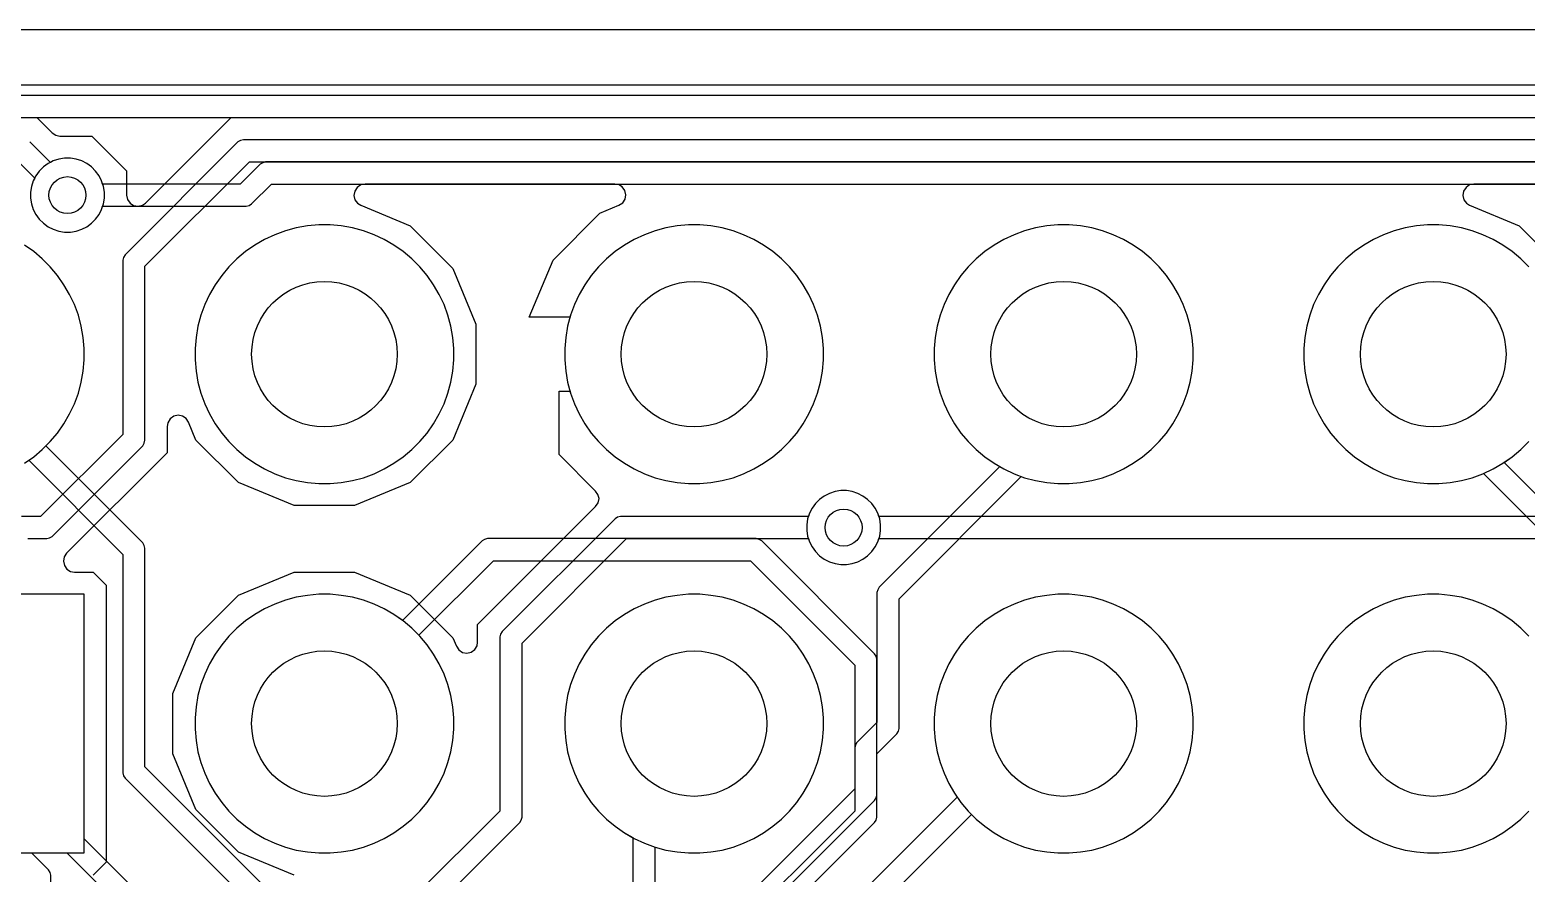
# Model space of a CAD drawing. Header units: millimetres. Extents: x 0 to 65, y 0 to 56.
# Drawn here: x 8.89 to 19.17, y 50.2 to 56 of the extents above; entities that cross this region are included whole.
import ezdxf

# ---------------------------------------------------------------- set-up
doc = ezdxf.new("R2010")
doc.units = ezdxf.units.MM

msp = doc.modelspace()

# ---------------------------------------------------------------- linework, layer by layer
at = {"layer": '16_copper'}
for points in [[(39.329, 55.55), (8.372, 55.55)], [(8.414, 55.397), (39.288, 55.397)], [(31.862, 55.093), (10.506, 55.093), (10.486, 55.087), (10.469, 55.077), (10.332, 54.94), (9.386, 54.94), (9.379, 54.962), (9.361, 54.997), (9.338, 55.029), (9.309, 55.058), (9.277, 55.081), (9.242, 55.099), (9.203, 55.112), (9.164, 55.118), (9.124, 55.118), (9.085, 55.112), (9.046, 55.099), (9.011, 55.081), (8.979, 55.058), (8.95, 55.029), (8.927, 54.997), (8.909, 54.962), (8.896, 54.923), (8.89, 54.884), (8.89, 54.844), (8.896, 54.805), (8.909, 54.766), (8.927, 54.731), (8.95, 54.699), (8.979, 54.67), (9.011, 54.647), (9.046, 54.629), (9.085, 54.616), (9.124, 54.61), (9.164, 54.61), (9.203, 54.616), (9.242, 54.629), (9.277, 54.647), (9.309, 54.67), (9.338, 54.699), (9.361, 54.731), (9.379, 54.766), (9.386, 54.788), (10.373, 54.788), (10.393, 54.793), (10.41, 54.803), (10.547, 54.94), (31.82, 54.94)], [(19.186, 54.371), (19.131, 54.426), (19.072, 54.476), (19.008, 54.52), (18.941, 54.559), (18.871, 54.592), (18.798, 54.619), (18.723, 54.639), (18.646, 54.652), (18.569, 54.659), (18.491, 54.659), (18.414, 54.652), (18.337, 54.639), (18.262, 54.619), (18.189, 54.592), (18.119, 54.559), (18.052, 54.52), (17.988, 54.476), (17.929, 54.426), (17.874, 54.371), (17.824, 54.312), (17.78, 54.248), (17.741, 54.181), (17.708, 54.111), (17.681, 54.038), (17.661, 53.963), (17.648, 53.886), (17.641, 53.809), (17.641, 53.731), (17.648, 53.654), (17.661, 53.577), (17.681, 53.502), (17.708, 53.429), (17.741, 53.359), (17.78, 53.292), (17.824, 53.228), (17.874, 53.169), (17.929, 53.114), (17.988, 53.064), (18.052, 53.02), (18.119, 52.981), (18.189, 52.948), (18.262, 52.921), (18.337, 52.901), (18.414, 52.888), (18.491, 52.881), (18.569, 52.881), (18.646, 52.888), (18.723, 52.901), (18.798, 52.921), (18.871, 52.948), (18.941, 52.981), (19.008, 53.02), (19.072, 53.064), (19.131, 53.114), (19.186, 53.169)], [(11.534, 49.076), (9.677, 50.933), (9.677, 52.436), (9.672, 52.455), (9.662, 52.472), (8.996, 53.139), (9.026, 53.169), (9.076, 53.228), (9.12, 53.292), (9.159, 53.359), (9.192, 53.429), (9.219, 53.502), (9.239, 53.577), (9.252, 53.654), (9.259, 53.731), (9.259, 53.809), (9.252, 53.886), (9.239, 53.963), (9.219, 54.038), (9.192, 54.111), (9.159, 54.181), (9.12, 54.248), (9.076, 54.312), (9.026, 54.371), (8.971, 54.426), (8.912, 54.476), (8.848, 54.52)], [(8.878, 53.041), (9.525, 52.394), (9.525, 50.892), (9.53, 50.872), (9.54, 50.855), (11.481, 48.914)], [(30.085, 52.654), (14.72, 52.654), (14.713, 52.676), (14.695, 52.711), (14.672, 52.743), (14.643, 52.772), (14.611, 52.795), (14.576, 52.813), (14.537, 52.826), (14.498, 52.832), (14.458, 52.832), (14.419, 52.826), (14.38, 52.813), (14.345, 52.795), (14.313, 52.772), (14.284, 52.743), (14.261, 52.711), (14.243, 52.676), (14.23, 52.637), (14.224, 52.598), (14.224, 52.558), (14.23, 52.519), (14.243, 52.48), (14.261, 52.445), (14.284, 52.413), (14.313, 52.384), (14.345, 52.361), (14.38, 52.343), (14.419, 52.33), (14.458, 52.324), (14.498, 52.324), (14.537, 52.33), (14.576, 52.343), (14.611, 52.361), (14.643, 52.384), (14.672, 52.413), (14.695, 52.445), (14.713, 52.48), (14.72, 52.502), (30.185, 52.502)], [(13.487, 49.498), (14.691, 50.702), (14.701, 50.72), (14.707, 50.739), (14.707, 51.674), (14.701, 51.693), (14.691, 51.71), (13.915, 52.487), (13.898, 52.497), (13.878, 52.502), (12.03, 52.502), (12.01, 52.497), (11.993, 52.487), (11.446, 51.94), (11.388, 51.98), (11.321, 52.019), (11.251, 52.052), (11.178, 52.079), (11.103, 52.099), (11.026, 52.112), (10.949, 52.119), (10.871, 52.119), (10.794, 52.112), (10.717, 52.099), (10.642, 52.079), (10.569, 52.052), (10.499, 52.019), (10.432, 51.98), (10.368, 51.936), (10.309, 51.886), (10.254, 51.831), (10.204, 51.772), (10.16, 51.708), (10.121, 51.641), (10.088, 51.571), (10.061, 51.498), (10.041, 51.423), (10.028, 51.346), (10.021, 51.269), (10.021, 51.191), (10.028, 51.114), (10.041, 51.037), (10.061, 50.962), (10.088, 50.889), (10.121, 50.819), (10.16, 50.752), (10.204, 50.688), (10.254, 50.629), (10.309, 50.574), (10.368, 50.524), (10.432, 50.48), (10.499, 50.441), (10.569, 50.408), (10.642, 50.381), (10.717, 50.361), (10.794, 50.348), (10.871, 50.341), (10.949, 50.341), (11.026, 50.348), (11.103, 50.361), (11.178, 50.381), (11.251, 50.408), (11.321, 50.441), (11.388, 50.48), (11.452, 50.524), (11.511, 50.574), (11.566, 50.629), (11.616, 50.688), (11.66, 50.752), (11.699, 50.819), (11.732, 50.889), (11.759, 50.962), (11.779, 51.037), (11.792, 51.114), (11.799, 51.191), (11.799, 51.269), (11.792, 51.346), (11.779, 51.423), (11.759, 51.498), (11.732, 51.571), (11.699, 51.641), (11.66, 51.708), (11.616, 51.772), (11.566, 51.831), (11.559, 51.838), (12.071, 52.349), (13.837, 52.349), (14.554, 51.632), (14.554, 50.781), (13.35, 49.577)], [(33.438, 41.377), (12.528, 41.377), (11.328, 42.577), (11.328, 43.903), (11.364, 43.939), (11.374, 43.956), (11.379, 43.976), (11.379, 44.416), (11.374, 44.436), (11.364, 44.453), (11.354, 44.463), (11.354, 45.93), (11.349, 45.949), (11.339, 45.967), (11.049, 46.256), (11.049, 48.626), (11.044, 48.645), (11.034, 48.662), (9.259, 50.437), (9.259, 52.119), (7.481, 52.119)], [(13.183, 43.729), (13.183, 50.381), (13.257, 50.361), (13.334, 50.348), (13.411, 50.341), (13.489, 50.341), (13.566, 50.348), (13.643, 50.361), (13.718, 50.381), (13.791, 50.408), (13.861, 50.441), (13.928, 50.48), (13.992, 50.524), (14.051, 50.574), (14.106, 50.629), (14.156, 50.688), (14.2, 50.752), (14.239, 50.819), (14.272, 50.889), (14.299, 50.962), (14.319, 51.037), (14.332, 51.114), (14.339, 51.191), (14.339, 51.269), (14.332, 51.346), (14.319, 51.423), (14.299, 51.498), (14.272, 51.571), (14.239, 51.641), (14.2, 51.708), (14.156, 51.772), (14.106, 51.831), (14.051, 51.886), (13.992, 51.936), (13.928, 51.98), (13.861, 52.019), (13.791, 52.052), (13.718, 52.079), (13.643, 52.099), (13.566, 52.112), (13.489, 52.119), (13.411, 52.119), (13.334, 52.112), (13.257, 52.099), (13.182, 52.079), (13.109, 52.052), (13.039, 52.019), (12.972, 51.98), (12.908, 51.936), (12.849, 51.886), (12.794, 51.831), (12.744, 51.772), (12.7, 51.708), (12.661, 51.641), (12.628, 51.571), (12.601, 51.498), (12.581, 51.423), (12.568, 51.346), (12.561, 51.269), (12.561, 51.191), (12.568, 51.114), (12.581, 51.037), (12.601, 50.962), (12.628, 50.889), (12.661, 50.819), (12.7, 50.752), (12.744, 50.688), (12.794, 50.629), (12.849, 50.574), (12.908, 50.524), (12.972, 50.48), (13.03, 50.446), (13.03, 43.77)], [(14.097, 49.346), (15.357, 50.606), (15.389, 50.574), (15.448, 50.524), (15.512, 50.48), (15.579, 50.441), (15.649, 50.408), (15.722, 50.381), (15.797, 50.361), (15.874, 50.348), (15.951, 50.341), (16.029, 50.341), (16.106, 50.348), (16.183, 50.361), (16.258, 50.381), (16.331, 50.408), (16.401, 50.441), (16.468, 50.48), (16.532, 50.524), (16.591, 50.574), (16.646, 50.629), (16.696, 50.688), (16.74, 50.752), (16.779, 50.819), (16.812, 50.889), (16.839, 50.962), (16.859, 51.037), (16.872, 51.114), (16.879, 51.191), (16.879, 51.269), (16.872, 51.346), (16.859, 51.423), (16.839, 51.498), (16.812, 51.571), (16.779, 51.641), (16.74, 51.708), (16.696, 51.772), (16.646, 51.831), (16.591, 51.886), (16.532, 51.936), (16.468, 51.98), (16.401, 52.019), (16.331, 52.052), (16.258, 52.079), (16.183, 52.099), (16.106, 52.112), (16.029, 52.119), (15.951, 52.119), (15.874, 52.112), (15.797, 52.099), (15.722, 52.079), (15.649, 52.052), (15.579, 52.019), (15.512, 51.98), (15.448, 51.936), (15.389, 51.886), (15.334, 51.831), (15.284, 51.772), (15.24, 51.708), (15.201, 51.641), (15.168, 51.571), (15.141, 51.498), (15.121, 51.423), (15.108, 51.346), (15.101, 51.269), (15.101, 51.191), (15.108, 51.114), (15.121, 51.037), (15.141, 50.962), (15.168, 50.889), (15.201, 50.819), (15.24, 50.752), (15.259, 50.724), (13.96, 49.424)], [(19.186, 51.831), (19.131, 51.886), (19.072, 51.936), (19.008, 51.98), (18.941, 52.019), (18.871, 52.052), (18.798, 52.079), (18.723, 52.099), (18.646, 52.112), (18.569, 52.119), (18.491, 52.119), (18.414, 52.112), (18.337, 52.099), (18.262, 52.079), (18.189, 52.052), (18.119, 52.019), (18.052, 51.98), (17.988, 51.936), (17.929, 51.886), (17.874, 51.831), (17.824, 51.772), (17.78, 51.708), (17.741, 51.641), (17.708, 51.571), (17.681, 51.498), (17.661, 51.423), (17.648, 51.346), (17.641, 51.269), (17.641, 51.191), (17.648, 51.114), (17.661, 51.037), (17.681, 50.962), (17.708, 50.889), (17.741, 50.819), (17.78, 50.752), (17.824, 50.688), (17.874, 50.629), (17.929, 50.574), (17.988, 50.524), (18.052, 50.48), (18.119, 50.441), (18.189, 50.408), (18.262, 50.381), (18.337, 50.361), (18.414, 50.348), (18.491, 50.341), (18.569, 50.341), (18.646, 50.348), (18.723, 50.361), (18.798, 50.381), (18.871, 50.408), (18.941, 50.441), (19.008, 50.48), (19.072, 50.524), (19.131, 50.574), (19.186, 50.629)], [(7.481, 50.341), (9.14, 50.341), (10.897, 48.584)]]:
    msp.add_lwpolyline(points, dxfattribs=at)
for points in [[(11.026, 52.888), (11.103, 52.901), (11.178, 52.921), (11.251, 52.948), (11.321, 52.981), (11.388, 53.02), (11.452, 53.064), (11.511, 53.114), (11.566, 53.169), (11.616, 53.228), (11.66, 53.292), (11.699, 53.359), (11.732, 53.429), (11.759, 53.502), (11.779, 53.577), (11.792, 53.654), (11.799, 53.731), (11.799, 53.809), (11.792, 53.886), (11.779, 53.963), (11.759, 54.038), (11.732, 54.111), (11.699, 54.181), (11.66, 54.248), (11.616, 54.312), (11.566, 54.371), (11.511, 54.426), (11.452, 54.476), (11.388, 54.52), (11.321, 54.559), (11.251, 54.592), (11.178, 54.619), (11.103, 54.639), (11.026, 54.652), (10.949, 54.659), (10.871, 54.659), (10.794, 54.652), (10.717, 54.639), (10.642, 54.619), (10.569, 54.592), (10.499, 54.559), (10.432, 54.52), (10.368, 54.476), (10.309, 54.426), (10.254, 54.371), (10.204, 54.312), (10.16, 54.248), (10.121, 54.181), (10.088, 54.111), (10.061, 54.038), (10.041, 53.963), (10.028, 53.886), (10.021, 53.809), (10.021, 53.731), (10.028, 53.654), (10.041, 53.577), (10.061, 53.502), (10.088, 53.429), (10.121, 53.359), (10.16, 53.292), (10.204, 53.228), (10.254, 53.169), (10.309, 53.114), (10.368, 53.064), (10.432, 53.02), (10.499, 52.981), (10.569, 52.948), (10.642, 52.921), (10.717, 52.901), (10.794, 52.888), (10.871, 52.881), (10.949, 52.881)], [(13.566, 52.888), (13.643, 52.901), (13.718, 52.921), (13.791, 52.948), (13.861, 52.981), (13.928, 53.02), (13.992, 53.064), (14.051, 53.114), (14.106, 53.169), (14.156, 53.228), (14.2, 53.292), (14.239, 53.359), (14.272, 53.429), (14.299, 53.502), (14.319, 53.577), (14.332, 53.654), (14.339, 53.731), (14.339, 53.809), (14.332, 53.886), (14.319, 53.963), (14.299, 54.038), (14.272, 54.111), (14.239, 54.181), (14.2, 54.248), (14.156, 54.312), (14.106, 54.371), (14.051, 54.426), (13.992, 54.476), (13.928, 54.52), (13.861, 54.559), (13.791, 54.592), (13.718, 54.619), (13.643, 54.639), (13.566, 54.652), (13.489, 54.659), (13.411, 54.659), (13.334, 54.652), (13.257, 54.639), (13.182, 54.619), (13.109, 54.592), (13.039, 54.559), (12.972, 54.52), (12.908, 54.476), (12.849, 54.426), (12.794, 54.371), (12.744, 54.312), (12.7, 54.248), (12.661, 54.181), (12.628, 54.111), (12.601, 54.038), (12.581, 53.963), (12.568, 53.886), (12.561, 53.809), (12.561, 53.731), (12.568, 53.654), (12.581, 53.577), (12.601, 53.502), (12.628, 53.429), (12.661, 53.359), (12.7, 53.292), (12.744, 53.228), (12.794, 53.169), (12.849, 53.114), (12.908, 53.064), (12.972, 53.02), (13.039, 52.981), (13.109, 52.948), (13.182, 52.921), (13.257, 52.901), (13.334, 52.888), (13.411, 52.881), (13.489, 52.881)], [(16.106, 52.888), (16.183, 52.901), (16.258, 52.921), (16.331, 52.948), (16.401, 52.981), (16.468, 53.02), (16.532, 53.064), (16.591, 53.114), (16.646, 53.169), (16.696, 53.228), (16.74, 53.292), (16.779, 53.359), (16.812, 53.429), (16.839, 53.502), (16.859, 53.577), (16.872, 53.654), (16.879, 53.731), (16.879, 53.809), (16.872, 53.886), (16.859, 53.963), (16.839, 54.038), (16.812, 54.111), (16.779, 54.181), (16.74, 54.248), (16.696, 54.312), (16.646, 54.371), (16.591, 54.426), (16.532, 54.476), (16.468, 54.52), (16.401, 54.559), (16.331, 54.592), (16.258, 54.619), (16.183, 54.639), (16.106, 54.652), (16.029, 54.659), (15.951, 54.659), (15.874, 54.652), (15.797, 54.639), (15.722, 54.619), (15.649, 54.592), (15.579, 54.559), (15.512, 54.52), (15.448, 54.476), (15.389, 54.426), (15.334, 54.371), (15.284, 54.312), (15.24, 54.248), (15.201, 54.181), (15.168, 54.111), (15.141, 54.038), (15.121, 53.963), (15.108, 53.886), (15.101, 53.809), (15.101, 53.731), (15.108, 53.654), (15.121, 53.577), (15.141, 53.502), (15.168, 53.429), (15.201, 53.359), (15.24, 53.292), (15.284, 53.228), (15.334, 53.169), (15.389, 53.114), (15.448, 53.064), (15.512, 53.02), (15.579, 52.981), (15.649, 52.948), (15.722, 52.921), (15.797, 52.901), (15.874, 52.888), (15.951, 52.881), (16.029, 52.881)]]:
    msp.add_lwpolyline(points, close=True, dxfattribs=at)
at = {"layer": '1_copper'}
for points in [[(40.078, 55.619), (7.624, 55.619)], [(7.693, 55.397), (8.934, 55.397), (9.039, 55.293), (9.064, 55.276), (9.092, 55.27), (9.312, 55.27), (9.55, 55.032), (9.55, 54.863), (9.556, 54.834), (9.574, 54.809), (9.599, 54.792), (9.629, 54.787), (9.659, 54.794), (9.68, 54.809), (10.269, 55.397), (26.765, 55.397)], [(8.808, 55.093), (8.919, 54.981), (8.909, 54.962), (8.896, 54.923), (8.89, 54.884), (8.89, 54.844), (8.896, 54.805), (8.909, 54.766), (8.927, 54.731), (8.95, 54.699), (8.979, 54.67), (9.011, 54.647), (9.046, 54.629), (9.085, 54.616), (9.124, 54.61), (9.164, 54.61), (9.203, 54.616), (9.242, 54.629), (9.277, 54.647), (9.309, 54.67), (9.338, 54.699), (9.361, 54.731), (9.379, 54.766), (9.392, 54.805), (9.398, 54.844), (9.398, 54.884), (9.392, 54.923), (9.379, 54.962), (9.361, 54.997), (9.338, 55.029), (9.309, 55.058), (9.277, 55.081), (9.242, 55.099), (9.203, 55.112), (9.164, 55.118), (9.124, 55.118), (9.085, 55.112), (9.046, 55.099), (9.027, 55.089), (8.886, 55.23)], [(26.68, 55.245), (10.353, 55.245), (10.334, 55.24), (10.316, 55.23), (9.54, 54.454), (9.53, 54.436), (9.525, 54.417), (9.525, 53.219), (8.96, 52.654), (8.829, 52.654)], [(8.871, 52.502), (9.002, 52.502), (9.021, 52.507), (9.038, 52.517), (9.662, 53.141), (9.672, 53.158), (9.677, 53.178), (9.677, 54.375), (10.395, 55.093), (26.638, 55.093)], [(10.703, 50.189), (10.32, 50.347), (10.027, 50.64), (9.869, 51.023), (9.869, 51.437), (10.027, 51.82), (10.32, 52.113), (10.703, 52.271), (11.117, 52.271), (11.5, 52.113), (11.793, 51.82), (11.817, 51.762), (11.834, 51.737), (11.859, 51.72), (11.889, 51.715), (11.919, 51.722), (11.943, 51.74), (11.959, 51.765), (11.963, 51.791), (11.963, 51.911), (12.774, 52.722), (12.791, 52.747), (12.797, 52.777), (12.79, 52.806), (12.774, 52.829), (12.523, 53.081), (12.523, 53.516), (12.598, 53.516), (12.601, 53.502), (12.628, 53.429), (12.661, 53.359), (12.7, 53.292), (12.744, 53.228), (12.794, 53.169), (12.849, 53.114), (12.908, 53.064), (12.972, 53.02), (13.039, 52.981), (13.109, 52.948), (13.182, 52.921), (13.257, 52.901), (13.334, 52.888), (13.411, 52.881), (13.489, 52.881), (13.566, 52.888), (13.643, 52.901), (13.718, 52.921), (13.791, 52.948), (13.861, 52.981), (13.928, 53.02), (13.992, 53.064), (14.051, 53.114), (14.106, 53.169), (14.156, 53.228), (14.2, 53.292), (14.239, 53.359), (14.272, 53.429), (14.299, 53.502), (14.319, 53.577), (14.332, 53.654), (14.339, 53.731), (14.339, 53.809), (14.332, 53.886), (14.319, 53.963), (14.299, 54.038), (14.272, 54.111), (14.239, 54.181), (14.2, 54.248), (14.156, 54.312), (14.106, 54.371), (14.051, 54.426), (13.992, 54.476), (13.928, 54.52), (13.861, 54.559), (13.791, 54.592), (13.718, 54.619), (13.643, 54.639), (13.566, 54.652), (13.489, 54.659), (13.411, 54.659), (13.334, 54.652), (13.257, 54.639), (13.182, 54.619), (13.109, 54.592), (13.039, 54.559), (12.972, 54.52), (12.908, 54.476), (12.849, 54.426), (12.794, 54.371), (12.744, 54.312), (12.7, 54.248), (12.661, 54.181), (12.628, 54.111), (12.601, 54.038), (12.598, 54.024), (12.318, 54.024), (12.481, 54.417), (12.803, 54.739), (12.934, 54.794), (12.96, 54.811), (12.976, 54.836), (12.981, 54.866), (12.975, 54.895), (12.957, 54.92), (12.931, 54.936), (12.905, 54.94), (11.189, 54.94), (11.16, 54.934), (11.135, 54.917), (11.118, 54.891), (11.113, 54.862), (11.12, 54.832), (11.138, 54.808), (11.16, 54.794), (11.5, 54.653), (11.793, 54.36), (11.951, 53.977), (11.951, 53.563), (11.793, 53.18), (11.5, 52.887), (11.117, 52.729), (10.703, 52.729), (10.32, 52.887), (10.027, 53.18), (9.976, 53.303), (9.959, 53.328), (9.934, 53.344), (9.904, 53.35), (9.875, 53.343), (9.85, 53.325), (9.834, 53.299), (9.83, 53.273), (9.83, 53.093), (9.138, 52.401), (9.122, 52.376), (9.116, 52.346), (9.123, 52.317), (9.14, 52.292), (9.166, 52.276), (9.192, 52.271), (9.322, 52.271), (9.411, 52.182), (9.411, 50.278), (9.322, 50.189)], [(20.791, 54.94), (18.809, 54.94), (18.78, 54.934), (18.755, 54.917), (18.738, 54.891), (18.733, 54.862), (18.74, 54.832), (18.758, 54.808), (18.78, 54.794), (19.12, 54.653), (19.413, 54.36)], [(13.737, 49.596), (14.691, 50.55), (14.701, 50.567), (14.707, 50.587), (14.707, 51.022), (14.844, 51.16), (14.854, 51.177), (14.859, 51.196), (14.859, 52.089), (15.699, 52.93), (15.722, 52.921), (15.797, 52.901), (15.874, 52.888), (15.951, 52.881), (16.029, 52.881), (16.106, 52.888), (16.183, 52.901), (16.258, 52.921), (16.331, 52.948), (16.401, 52.981), (16.468, 53.02), (16.532, 53.064), (16.591, 53.114), (16.646, 53.169), (16.696, 53.228), (16.74, 53.292), (16.779, 53.359), (16.812, 53.429), (16.839, 53.502), (16.859, 53.577), (16.872, 53.654), (16.879, 53.731), (16.879, 53.809), (16.872, 53.886), (16.859, 53.963), (16.839, 54.038), (16.812, 54.111), (16.779, 54.181), (16.74, 54.248), (16.696, 54.312), (16.646, 54.371), (16.591, 54.426), (16.532, 54.476), (16.468, 54.52), (16.401, 54.559), (16.331, 54.592), (16.258, 54.619), (16.183, 54.639), (16.106, 54.652), (16.029, 54.659), (15.951, 54.659), (15.874, 54.652), (15.797, 54.639), (15.722, 54.619), (15.649, 54.592), (15.579, 54.559), (15.512, 54.52), (15.448, 54.476), (15.389, 54.426), (15.334, 54.371), (15.284, 54.312), (15.24, 54.248), (15.201, 54.181), (15.168, 54.111), (15.141, 54.038), (15.121, 53.963), (15.108, 53.886), (15.101, 53.809), (15.101, 53.731), (15.108, 53.654), (15.121, 53.577), (15.141, 53.502), (15.168, 53.429), (15.201, 53.359), (15.24, 53.292), (15.284, 53.228), (15.334, 53.169), (15.389, 53.114), (15.448, 53.064), (15.512, 53.02), (15.551, 52.997), (14.722, 52.168), (14.712, 52.15), (14.707, 52.131), (14.707, 51.238), (14.569, 51.101), (14.559, 51.083), (14.554, 51.064), (14.554, 50.628), (13.659, 49.733)], [(19.186, 54.371), (19.131, 54.426), (19.072, 54.476), (19.008, 54.52), (18.941, 54.559), (18.871, 54.592), (18.798, 54.619), (18.723, 54.639), (18.646, 54.652), (18.569, 54.659), (18.491, 54.659), (18.414, 54.652), (18.337, 54.639), (18.262, 54.619), (18.189, 54.592), (18.119, 54.559), (18.052, 54.52), (17.988, 54.476), (17.929, 54.426), (17.874, 54.371), (17.824, 54.312), (17.78, 54.248), (17.741, 54.181), (17.708, 54.111), (17.681, 54.038), (17.661, 53.963), (17.648, 53.886), (17.641, 53.809), (17.641, 53.731), (17.648, 53.654), (17.661, 53.577), (17.681, 53.502), (17.708, 53.429), (17.741, 53.359), (17.78, 53.292), (17.824, 53.228), (17.874, 53.169), (17.929, 53.114), (17.988, 53.064), (18.052, 53.02), (18.119, 52.981), (18.189, 52.948), (18.262, 52.921), (18.337, 52.901), (18.414, 52.888), (18.491, 52.881), (18.569, 52.881), (18.646, 52.888), (18.723, 52.901), (18.798, 52.921), (18.871, 52.948), (18.875, 52.95), (19.736, 52.089)], [(8.848, 53.02), (8.912, 53.064), (8.971, 53.114), (9.026, 53.169), (9.076, 53.228), (9.12, 53.292), (9.159, 53.359), (9.192, 53.429), (9.219, 53.502), (9.239, 53.577), (9.252, 53.654), (9.259, 53.731), (9.259, 53.809), (9.252, 53.886), (9.239, 53.963), (9.219, 54.038), (9.192, 54.111), (9.159, 54.181), (9.12, 54.248), (9.076, 54.312), (9.026, 54.371), (8.971, 54.426), (8.912, 54.476), (8.848, 54.52)], [(19.873, 52.168), (19.016, 53.025), (19.072, 53.064), (19.131, 53.114), (19.186, 53.169)], [(11.604, 49.901), (12.253, 50.55), (12.263, 50.567), (12.268, 50.587), (12.268, 51.784), (12.986, 52.502), (14.236, 52.502), (14.243, 52.48), (14.261, 52.445), (14.284, 52.413), (14.313, 52.384), (14.345, 52.361), (14.38, 52.343), (14.419, 52.33), (14.458, 52.324), (14.498, 52.324), (14.537, 52.33), (14.576, 52.343), (14.611, 52.361), (14.643, 52.384), (14.672, 52.413), (14.695, 52.445), (14.713, 52.48), (14.726, 52.519), (14.732, 52.558), (14.732, 52.598), (14.726, 52.637), (14.713, 52.676), (14.695, 52.711), (14.672, 52.743), (14.643, 52.772), (14.611, 52.795), (14.576, 52.813), (14.537, 52.826), (14.498, 52.832), (14.458, 52.832), (14.419, 52.826), (14.38, 52.813), (14.345, 52.795), (14.313, 52.772), (14.284, 52.743), (14.261, 52.711), (14.243, 52.676), (14.236, 52.654), (12.944, 52.654), (12.925, 52.649), (12.907, 52.639), (12.131, 51.863), (12.121, 51.845), (12.116, 51.826), (12.116, 50.628), (11.525, 50.038)], [(8.674, 47.335), (9.614, 47.335), (9.614, 48.065), (9.22, 48.065), (9.22, 48.588), (9.215, 48.607), (9.205, 48.624), (9.191, 48.638), (9.173, 48.649), (9.154, 48.654), (9.03, 48.654), (9.03, 50.188), (9.025, 50.207), (9.014, 50.224), (8.898, 50.341), (9.259, 50.341), (9.259, 52.119), (7.481, 52.119)], [(19.186, 51.831), (19.131, 51.886), (19.072, 51.936), (19.008, 51.98), (18.941, 52.019), (18.871, 52.052), (18.798, 52.079), (18.723, 52.099), (18.646, 52.112), (18.569, 52.119), (18.491, 52.119), (18.414, 52.112), (18.337, 52.099), (18.262, 52.079), (18.189, 52.052), (18.119, 52.019), (18.052, 51.98), (17.988, 51.936), (17.929, 51.886), (17.874, 51.831), (17.824, 51.772), (17.78, 51.708), (17.741, 51.641), (17.708, 51.571), (17.681, 51.498), (17.661, 51.423), (17.648, 51.346), (17.641, 51.269), (17.641, 51.191), (17.648, 51.114), (17.661, 51.037), (17.681, 50.962), (17.708, 50.889), (17.741, 50.819), (17.78, 50.752), (17.824, 50.688), (17.874, 50.629), (17.929, 50.574), (17.988, 50.524), (18.052, 50.48), (18.119, 50.441), (18.189, 50.408), (18.262, 50.381), (18.337, 50.361), (18.414, 50.348), (18.491, 50.341), (18.569, 50.341), (18.646, 50.348), (18.723, 50.361), (18.798, 50.381), (18.871, 50.408), (18.941, 50.441), (19.008, 50.48), (19.072, 50.524), (19.131, 50.574), (19.186, 50.629)]]:
    msp.add_lwpolyline(points, dxfattribs=at)
for points in [[(11.026, 52.888), (11.103, 52.901), (11.178, 52.921), (11.251, 52.948), (11.321, 52.981), (11.388, 53.02), (11.452, 53.064), (11.511, 53.114), (11.566, 53.169), (11.616, 53.228), (11.66, 53.292), (11.699, 53.359), (11.732, 53.429), (11.759, 53.502), (11.779, 53.577), (11.792, 53.654), (11.799, 53.731), (11.799, 53.809), (11.792, 53.886), (11.779, 53.963), (11.759, 54.038), (11.732, 54.111), (11.699, 54.181), (11.66, 54.248), (11.616, 54.312), (11.566, 54.371), (11.511, 54.426), (11.452, 54.476), (11.388, 54.52), (11.321, 54.559), (11.251, 54.592), (11.178, 54.619), (11.103, 54.639), (11.026, 54.652), (10.949, 54.659), (10.871, 54.659), (10.794, 54.652), (10.717, 54.639), (10.642, 54.619), (10.569, 54.592), (10.499, 54.559), (10.432, 54.52), (10.368, 54.476), (10.309, 54.426), (10.254, 54.371), (10.204, 54.312), (10.16, 54.248), (10.121, 54.181), (10.088, 54.111), (10.061, 54.038), (10.041, 53.963), (10.028, 53.886), (10.021, 53.809), (10.021, 53.731), (10.028, 53.654), (10.041, 53.577), (10.061, 53.502), (10.088, 53.429), (10.121, 53.359), (10.16, 53.292), (10.204, 53.228), (10.254, 53.169), (10.309, 53.114), (10.368, 53.064), (10.432, 53.02), (10.499, 52.981), (10.569, 52.948), (10.642, 52.921), (10.717, 52.901), (10.794, 52.888), (10.871, 52.881), (10.949, 52.881)], [(11.026, 50.348), (11.103, 50.361), (11.178, 50.381), (11.251, 50.408), (11.321, 50.441), (11.388, 50.48), (11.452, 50.524), (11.511, 50.574), (11.566, 50.629), (11.616, 50.688), (11.66, 50.752), (11.699, 50.819), (11.732, 50.889), (11.759, 50.962), (11.779, 51.037), (11.792, 51.114), (11.799, 51.191), (11.799, 51.269), (11.792, 51.346), (11.779, 51.423), (11.759, 51.498), (11.732, 51.571), (11.699, 51.641), (11.66, 51.708), (11.616, 51.772), (11.566, 51.831), (11.511, 51.886), (11.452, 51.936), (11.388, 51.98), (11.321, 52.019), (11.251, 52.052), (11.178, 52.079), (11.103, 52.099), (11.026, 52.112), (10.949, 52.119), (10.871, 52.119), (10.794, 52.112), (10.717, 52.099), (10.642, 52.079), (10.569, 52.052), (10.499, 52.019), (10.432, 51.98), (10.368, 51.936), (10.309, 51.886), (10.254, 51.831), (10.204, 51.772), (10.16, 51.708), (10.121, 51.641), (10.088, 51.571), (10.061, 51.498), (10.041, 51.423), (10.028, 51.346), (10.021, 51.269), (10.021, 51.191), (10.028, 51.114), (10.041, 51.037), (10.061, 50.962), (10.088, 50.889), (10.121, 50.819), (10.16, 50.752), (10.204, 50.688), (10.254, 50.629), (10.309, 50.574), (10.368, 50.524), (10.432, 50.48), (10.499, 50.441), (10.569, 50.408), (10.642, 50.381), (10.717, 50.361), (10.794, 50.348), (10.871, 50.341), (10.949, 50.341)], [(13.566, 50.348), (13.643, 50.361), (13.718, 50.381), (13.791, 50.408), (13.861, 50.441), (13.928, 50.48), (13.992, 50.524), (14.051, 50.574), (14.106, 50.629), (14.156, 50.688), (14.2, 50.752), (14.239, 50.819), (14.272, 50.889), (14.299, 50.962), (14.319, 51.037), (14.332, 51.114), (14.339, 51.191), (14.339, 51.269), (14.332, 51.346), (14.319, 51.423), (14.299, 51.498), (14.272, 51.571), (14.239, 51.641), (14.2, 51.708), (14.156, 51.772), (14.106, 51.831), (14.051, 51.886), (13.992, 51.936), (13.928, 51.98), (13.861, 52.019), (13.791, 52.052), (13.718, 52.079), (13.643, 52.099), (13.566, 52.112), (13.489, 52.119), (13.411, 52.119), (13.334, 52.112), (13.257, 52.099), (13.182, 52.079), (13.109, 52.052), (13.039, 52.019), (12.972, 51.98), (12.908, 51.936), (12.849, 51.886), (12.794, 51.831), (12.744, 51.772), (12.7, 51.708), (12.661, 51.641), (12.628, 51.571), (12.601, 51.498), (12.581, 51.423), (12.568, 51.346), (12.561, 51.269), (12.561, 51.191), (12.568, 51.114), (12.581, 51.037), (12.601, 50.962), (12.628, 50.889), (12.661, 50.819), (12.7, 50.752), (12.744, 50.688), (12.794, 50.629), (12.849, 50.574), (12.908, 50.524), (12.972, 50.48), (13.039, 50.441), (13.109, 50.408), (13.182, 50.381), (13.257, 50.361), (13.334, 50.348), (13.411, 50.341), (13.489, 50.341)], [(16.106, 50.348), (16.183, 50.361), (16.258, 50.381), (16.331, 50.408), (16.401, 50.441), (16.468, 50.48), (16.532, 50.524), (16.591, 50.574), (16.646, 50.629), (16.696, 50.688), (16.74, 50.752), (16.779, 50.819), (16.812, 50.889), (16.839, 50.962), (16.859, 51.037), (16.872, 51.114), (16.879, 51.191), (16.879, 51.269), (16.872, 51.346), (16.859, 51.423), (16.839, 51.498), (16.812, 51.571), (16.779, 51.641), (16.74, 51.708), (16.696, 51.772), (16.646, 51.831), (16.591, 51.886), (16.532, 51.936), (16.468, 51.98), (16.401, 52.019), (16.331, 52.052), (16.258, 52.079), (16.183, 52.099), (16.106, 52.112), (16.029, 52.119), (15.951, 52.119), (15.874, 52.112), (15.797, 52.099), (15.722, 52.079), (15.649, 52.052), (15.579, 52.019), (15.512, 51.98), (15.448, 51.936), (15.389, 51.886), (15.334, 51.831), (15.284, 51.772), (15.24, 51.708), (15.201, 51.641), (15.168, 51.571), (15.141, 51.498), (15.121, 51.423), (15.108, 51.346), (15.101, 51.269), (15.101, 51.191), (15.108, 51.114), (15.121, 51.037), (15.141, 50.962), (15.168, 50.889), (15.201, 50.819), (15.24, 50.752), (15.284, 50.688), (15.334, 50.629), (15.389, 50.574), (15.448, 50.524), (15.512, 50.48), (15.579, 50.441), (15.649, 50.408), (15.722, 50.381), (15.797, 50.361), (15.874, 50.348), (15.951, 50.341), (16.029, 50.341)]]:
    msp.add_lwpolyline(points, close=True, dxfattribs=at)
at = {"layer": 'drills_PTH'}
for centre in [(10.91, 53.77), (13.45, 53.77), (15.99, 53.77), (18.53, 53.77), (10.91, 51.23), (13.45, 51.23), (15.99, 51.23), (18.53, 51.23)]:
    msp.add_circle(centre, 0.5, dxfattribs=at)
at = {"layer": 'drills_via_1_16'}
for centre in [(9.144, 54.864), (14.478, 52.578)]:
    msp.add_circle(centre, 0.127, dxfattribs=at)
at = {"layer": 'outline'}
msp.add_lwpolyline([(62, 56), (3, 56), (2.739, 55.989), (2.479, 55.954), (2.224, 55.898), (1.974, 55.819), (1.732, 55.719), (1.5, 55.598), (1.279, 55.457), (1.072, 55.298), (0.879, 55.121), (0.702, 54.928), (0.543, 54.721), (0.402, 54.5), (0.281, 54.268), (0.181, 54.026), (0.102, 53.776), (0.046, 53.521), (0.011, 53.261), (0, 53), (0, 38.5)], dxfattribs=at)

doc.saveas('drawing.dxf')
